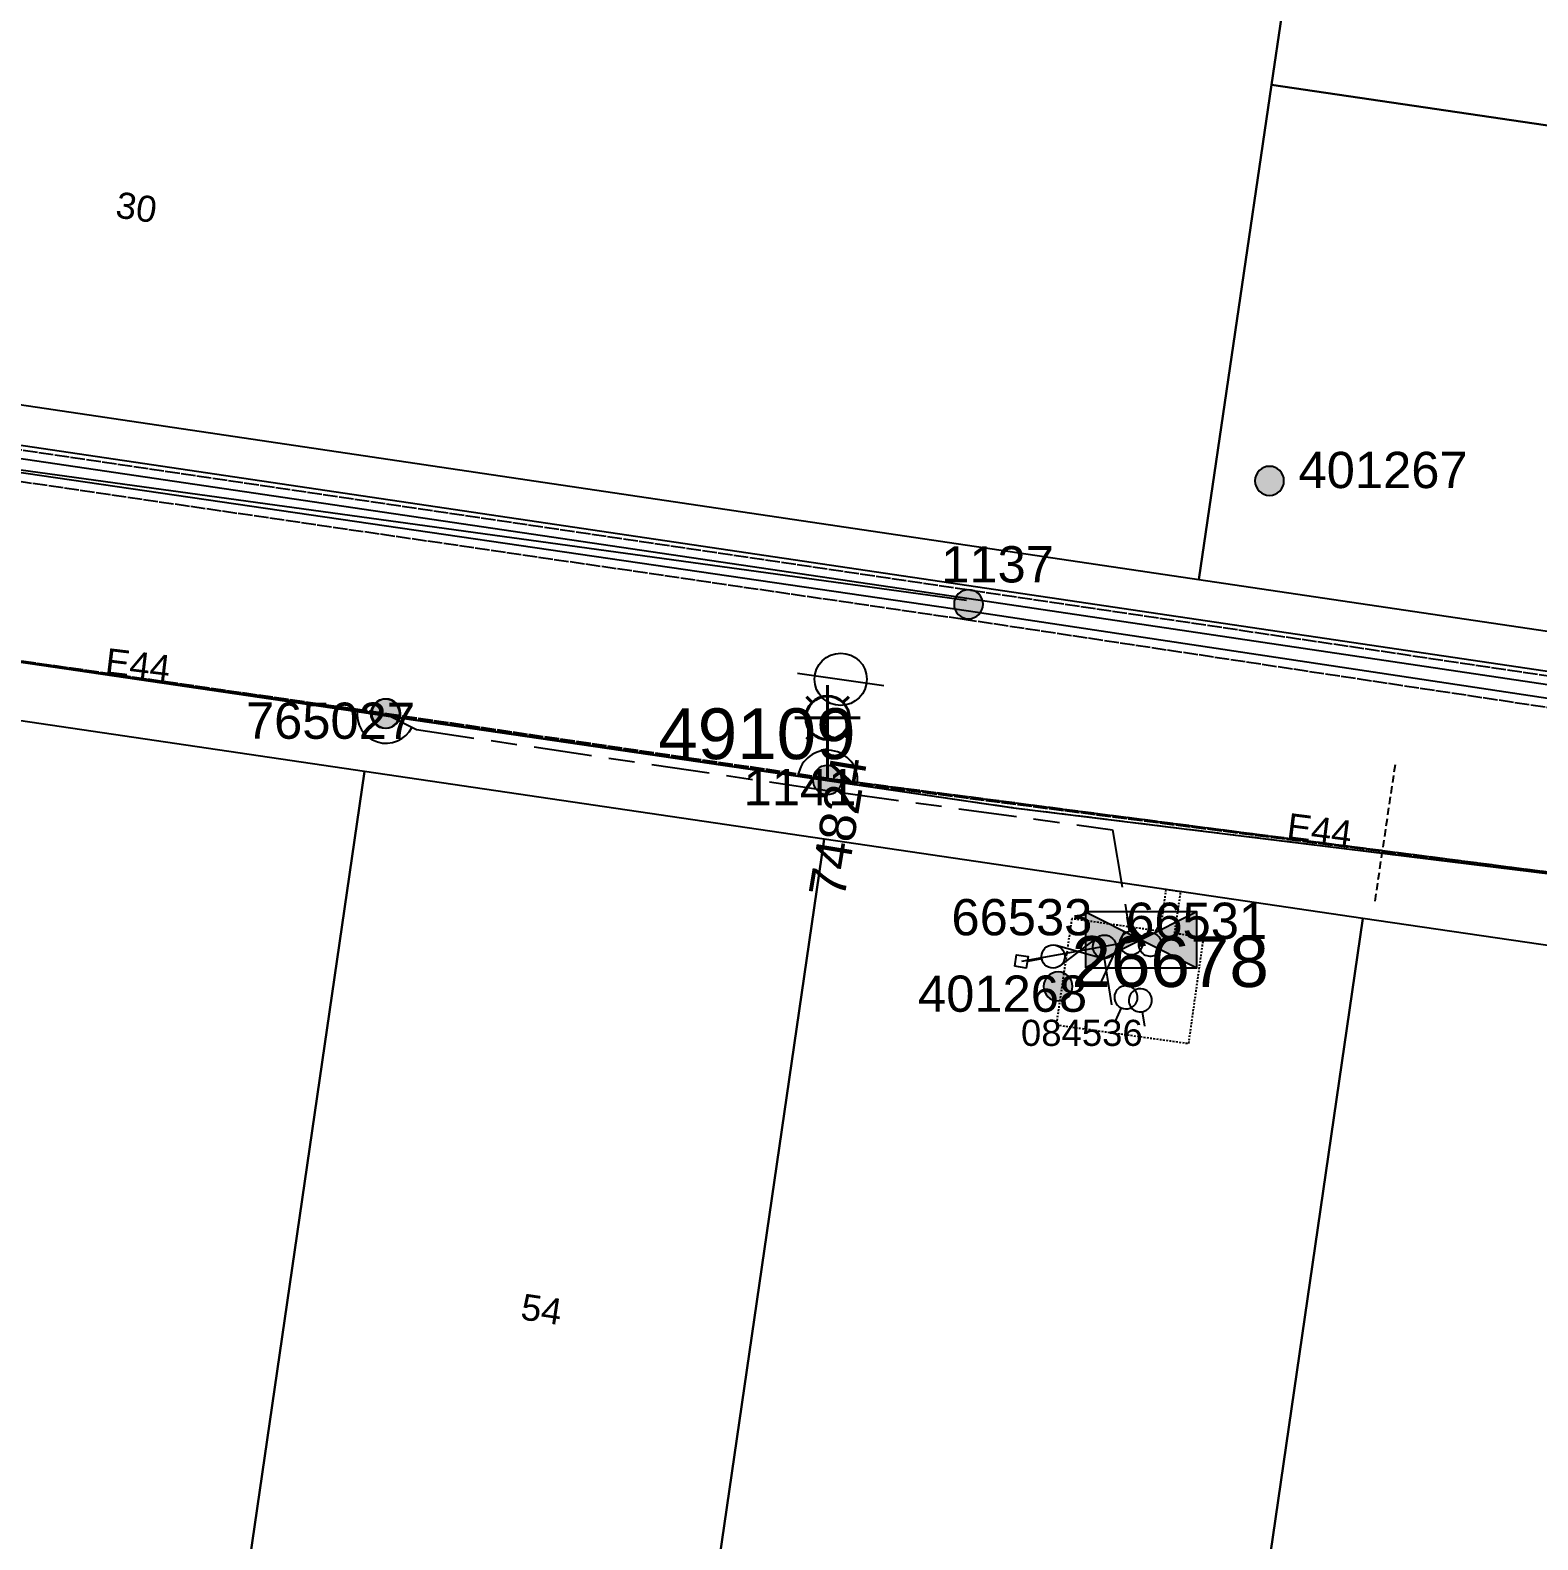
# Model space of a CAD drawing. Header units: metres. Extents: x 303290 to 305422, y 6242588 to 6244350.
# Drawn here: x 304768 to 304871.9, y 6242998 to 6243102 of the extents above; entities that cross this region are included whole.
import ezdxf
from ezdxf.enums import TextEntityAlignment as Align

# ---------------------------------------------------------------- set-up
doc = ezdxf.new("R2010")
doc.units = ezdxf.units.M
for name, pattern in [('Cable Exist OH', [1, 1, 0]), ('Cable Exist UG', [8.2, 4, -1.2, 1.8, -1.2]), ('DASHED', [0.75, 0.5, -0.25]), ('HIDDEN', [0.375, 0.25, -0.125]), ('HIDDEN2', [0.1875, 0.125, -0.0625])]:
    doc.linetypes.add(name, pattern=pattern)
doc.layers.get('0').update_dxf_attribs({"color": 6})
for name, color, linetype in [('Cadastre Land Parcels_SP_EXT', 9, 'Continuous'), ('Cadastre Other Property_SP_EXT', 9, 'HIDDEN'), ('Equip_HV_EXT', 7, 'Continuous'), ('Equip_LV_EXT', 7, 'Continuous'), ('Equip_SP_HV_EXT', 7, 'Continuous'), ('Equip_SP_SL_EXT', 7, 'Continuous'), ('Mains_HV_EXT', 7, 'Continuous'), ('Mains_LV_EXT', 7, 'Continuous'), ('Mains_SL_EXT', 7, 'Continuous'), ('Mains_TR_EXT', 7, 'Continuous'), ('OH_Details_SP_MISC', 7, 'Continuous'), ('Services_SP_EXT', 7, 'Continuous'), ('Sub_SP_EXT', 7, 'Continuous'), ('SupportsOH_SP_TR_HV_LV_SL_EXT', 7, 'Continuous'), ('UNKNOWN_FEATURES', 1, 'DASHED')]:
    doc.layers.add(name, color=color, linetype=linetype)
doc.styles.add('HVSW_LABEL', font='arial.ttf')
doc.styles.add('iecARIAL', font='arial.ttf', dxfattribs={"height": 2})
doc.styles.add('POLE_LABEL', font='arial.ttf')
doc.styles.get("Standard").update_dxf_attribs({"font": 'arial.ttf'})
doc.styles.add('SWITCH_LABEL', font='arial.ttf', dxfattribs={"height": 2.5})
doc.linetypes.add('Cable E OH', pattern='A,9.4,["E",Standard,S=1.7,R=0,X=0,Y=-1],0', length=9.4)
doc.linetypes.add('Cable P UG', pattern='A,6,-0.5,["P",Standard,S=1.7,R=0,X=0.5,Y=-1],-2.9', length=9.4)

# ---------------------------------------------------------------- blocks, each defined once
blk = doc.blocks.new('SUB_PADMOUNT_EXT')
for points in [[(0, 0), (-3.84, 1.92), (-3.84, -1.92)], [(0, 0), (3.84, 1.92), (3.84, -1.92)]]:
    blk.add_hatch(color=256).paths.add_polyline_path(points)
for p, q in [((3.84, 1.92), (-3.84, -1.92)), ((-3.84, 1.92), (3.84, -1.92))]:
    blk.add_line(p, q)
blk.add_lwpolyline([(-3.84, -1.92), (3.84, -1.92), (3.84, 1.92), (-3.84, 1.92)], close=True)
for tag, height, flags, p in [('ASSET_NUM', 3.5, 8, (2, 2)), ('STREET_CODE', 0.2, 9, (1.5, 0)), ('CONSTRUCTED_VOLTAGE', 0.2, 9, (1.5, -0.2)), ('OPERATING_VOLTAGE', 0.2, 9, (1.5, -0.6)), ('ORIENTATION', 0.2, 9, (1.5, -0.8)), ('OWNED_BY', 0.2, 9, (1.5, -1)), ('NO_PHASES', 0.2, 9, (1.5, -0.4)), ('OPERATED_BY', 0.2, 9, (1.5, -1.2)), ('SECONDARY_VOLTAGE', 0.2, 9, (1.5, -1.6)), ('STATE', 0.2, 9, (1.5, -1.8)), ('MAINTAINED_BY', 0.2, 9, (1.5, -1.4)), ('PARENT', 0.2, 9, (1.5, -2)), ('SUBSTATION_TYPE', 0.2, 9, (1.5, -2.2)), ('STREETNAME', 0.2, 9, (1.5, -3)), ('SUBURB', 0.2, 9, (1.5, -3.2)), ('USAGE', 0.2, 9, (1.5, -2.4)), ('LEGEND', 0.2, 9, (1.5, -2.6)), ('LOCATION', 0.2, 9, (1.5, -2.8)), ('Z', 0.2, 1, (1.5, -3.6)), ('NOTES', 0.2, 9, (1.5, -3.4))]:
    blk.add_attdef(tag, text='', height=height, dxfattribs=dict(flags=flags)).set_placement(p, align=Align.MIDDLE_LEFT)
blk = doc.blocks.new('SL_LANTERN_EXT')
at = {"lineweight": 40}
for p, q in [((0, 1.97), (0, 6.47)), ((-1.46, 5.68), (-1.06, 5.28)), ((1.46, 5.68), (1.06, 5.28)), ((-2.25, 4.22), (2.25, 4.22)), ((-1.46, 2.76), (-1.06, 3.16)), ((1.46, 2.76), (1.06, 3.16)), ((0, 0), (0, 2.72))]:
    blk.add_line(p, q, dxfattribs=at)
blk.add_circle((0, 4.22), 1.5, dxfattribs=at)
at = {"style": 'iecARIAL', "flags": 8}
blk.add_attdef('ASSET_NUM', (1.5, 1.5), '', height=2.5, dxfattribs=at)
for tag, p, height, flags in [('CONSTRUCTED_VOLTAGE', (0.98, -0.65), 0.2, 9), ('CONTROL_TYPE', (0.98, -0.85), 0.2, 9), ('LANTERN_PURPOSE', (0.98, -1.05), 0.2, 9), ('LNUMBER', (2.18, -3.25), 2.5, 8), ('OPERATING_VOLTAGE', (0.98, -1.65), 0.2, 9), ('ORIENTATION', (0.98, -1.85), 0.2, 9), ('OWNED_BY', (0.98, -2.05), 0.2, 9), ('STATE', (0.98, -2.25), 0.2, 9), ('LANTERN_TYPE', (0.98, -1.25), 0.2, 9), ('NO_PHASES', (0.98, -1.45), 0.2, 9), ('USAGE', (0.98, -2.45), 0.2, 9), ('CEXIST', (0.98, -2.65), 0.2, 9), ('CNEW', (0.98, -2.85), 0.2, 9), ('CNUMBER', (0.98, -3.05), 0.2, 9), ('CREMOVE', (0.98, -3.25), 0.2, 9), ('CREPLACE', (0.98, -3.45), 0.2, 9), ('LKINGHEIGHT', (0.98, -3.65), 0.2, 9), ('LBRACKET', (0.98, -3.85), 0.2, 9), ('LBRACKETVOCAB', (0.98, -4.05), 0.2, 9), ('LCATEGORY', (0.98, -4.25), 0.2, 9), ('LCHARGE1', (0.98, -4.45), 0.2, 9), ('LCHARGE1PERCENT', (0.98, -4.65), 0.2, 9), ('LCHARGE2', (0.98, -4.85), 0.2, 9), ('LCHARGE2PERCENT', (0.98, -5.05), 0.2, 9), ('LCHARGE3', (0.98, -5.25), 0.2, 9), ('LCHARGE3PERCENT', (0.98, -5.45), 0.2, 9), ('LEXIST', (0.98, -5.65), 0.2, 9), ('LLAMP', (0.98, -5.85), 0.2, 9), ('LLAMPVOCAB', (0.98, -6.05), 0.2, 9), ('LMAST', (0.98, -6.25), 0.2, 9), ('LMASTVOCAB', (0.98, -6.45), 0.2, 9), ('LNEW', (0.98, -6.65), 0.2, 9), ('LANTNUMBER', (0.98, -6.85), 0.2, 9), ('LOUTREACH', (0.98, -7.25), 0.2, 9), ('LOUTREACHVOCAB', (0.98, -7.45), 0.2, 9), ('LRATECODE', (0.98, -7.65), 0.2, 9), ('LREMOVE', (0.98, -7.85), 0.2, 9), ('LREPLACE', (0.98, -8.05), 0.2, 9), ('LTYPE', (0.98, -8.25), 0.2, 9), ('LTYPEVOCAB', (0.98, -8.45), 0.2, 9), ('STREETNAME', (0.98, -9.25), 0.2, 9), ('SUBURB', (0.98, -9.45), 0.2, 1), ('LEGEND', (0.98, -8.65), 0.2, 9), ('LOCATION', (0.98, -8.85), 0.2, 9), ('NOTES', (0.98, -9.05), 0.2, 9)]:
    blk.add_attdef(tag, p, '', height=height, dxfattribs=dict(flags=flags))
blk = doc.blocks.new('CCP_EXT')
at = {"flags": 9}
for tag, p in [('STATE', (0, -1.8)), ('USAGE', (0, -1.2)), ('LEGEND', (0, -1.4)), ('LIFE_SUPPORT', (0, -1.6)), ('NOTES', (0, -2))]:
    blk.add_attdef(tag, text='', height=0.2, dxfattribs=at).set_placement(p, align=Align.MIDDLE_LEFT)
blk.add_wipeout([(0, 0.57), (0.57, 0), (0, -0.57), (-0.57, 0)])
blk.add_lwpolyline([(-0.57, 0), (0, 0.57), (0.57, 0), (0, -0.57), (-0.57, 0)])
at = {"flags": 1}
blk.add_attdef('Z', (0, 0), '', height=0.2, dxfattribs=at)
at = {"flags": 9}
for tag, p in [('CCP_TYPE', (0, 0)), ('CONSTRUCTED_VOLTAGE', (0, -0.2)), ('OPERATING_VOLTAGE', (0, -0.6)), ('ORIENTATION', (0, -0.8)), ('OWNED_BY', (0, -1)), ('NO_PHASES', (0, -0.4))]:
    blk.add_attdef(tag, text='', height=0.2, dxfattribs=at).set_placement(p, align=Align.MIDDLE_LEFT)
blk = doc.blocks.new('POLE_EXT')
blk.add_hatch(color=256).paths.add_polyline_path([(-1, 0, 1), (1, 0, 1)])
blk.add_lwpolyline([(-1, 0, 1), (1, 0, 1)], format="xyb", close=True)
for tag, height, flags, p in [('pNumber', 2.5, 8, (-17.84, 2.07)), ('OWNED_BY', 0.2, 9, (1.35, -0.4)), ('SPECIAL_USE', 0.2, 9, (1.35, -0.8)), ('STATE', 0.2, 9, (1.35, -1)), ('PARENT', 0.2, 9, (1.35, -0.6)), ('cLV', 0.2, 9, (1.35, -1.4)), ('hDepth', 0.2, 9, (1.35, -1.6)), ('hDia', 0.2, 9, (1.35, -1.8)), ('cHV', 0.2, 9, (1.35, -2)), ('USAGE', 0.2, 9, (1.35, -1.2)), ('LBRACKET', 0.2, 9, (1.35, -2.2)), ('LExisting', 0.2, 9, (1.35, -2.4)), ('LANTNUMBER', 0.2, 9, (1.35, -2.6)), ('LOther', 0.2, 9, (1.35, -2.8)), ('LRemove', 0.2, 9, (1.35, -3)), ('LEGEND', 0.2, 9, (1.35, -3.2)), ('cLinedev', 0.2, 9, (1.35, -3.4)), ('pExisting', 0.2, 9, (1.35, -3.8)), ('LOCATION', 0.2, 9, (1.35, -3.6)), ('PFNUMBER', 0.2, 9, (1.35, -4)), ('NEWPFNUMBER', 0.2, 9, (1.35, -4.2)), ('pFooting', 0.2, 9, (1.35, -4.4)), ('pNew', 0.2, 9, (1.35, -4.6)), ('pRelocate', 0.2, 9, (1.35, -5)), ('pRemove', 0.2, 9, (1.35, -5.2)), ('pReplace', 0.2, 9, (1.35, -5.4)), ('pStay', 0.2, 9, (1.35, -5.6)), ('pType', 0.2, 9, (1.35, -5.8)), ('cspan', 0.2, 9, (1.35, -6)), ('STREETNAME', 0.2, 9, (1.35, -6.2)), ('SUBURB', 0.2, 9, (1.35, -6.4)), ('OPERATED_BY', 0.2, 9, (1.36, -7.01)), ('NOTES', 0.2, 9, (1.35, -6.6)), ('MAINTAINED_BY', 0.2, 9, (1.36, -6.81))]:
    blk.add_attdef(tag, text='', height=height, dxfattribs=dict(flags=flags)).set_placement(p, align=Align.MIDDLE_LEFT)
at = {"style": 'POLE_LABEL'}
for tag, height, flags, p in [('ASSET_NUM', 2.5, 8, (2, 2)), ('STRUCTURE_PLANT_NUMBER', 0.2, 9, (1.35, 0.03)), ('STREET_CODE', 0.2, 9, (1.35, -0.2))]:
    blk.add_attdef(tag, text='', height=height, dxfattribs=dict(at, flags=flags)).set_placement(p, align=Align.MIDDLE_LEFT)
at = {"flags": 1}
blk.add_attdef('Z', (1.35, -7.33), '', height=0.2, dxfattribs=at)
blk = doc.blocks.new('LV_UG_DFUSE_CLOSED_EXT')
for points in [[(1, 0), (0, 0)], [(5.04, 0.73), (2.16, -0.72)], [(5.05, -0.71), (2.16, 0.72)], [(6.2, 0.01), (7.2, 0.01)]]:
    blk.add_lwpolyline(points)
for centre in [(1.8, 0), (5.4, 0.01)]:
    blk.add_circle(centre, 0.8)
at = {"flags": 9}
for tag, p in [('ACTUAL_STATUS', (0, 0)), ('CONSTRUCTED_VOLTAGE', (0, -0.2)), ('OPERATING_VOLTAGE', (0, -0.6)), ('ORIENTATION', (0, -0.8)), ('STATE', (0, -1)), ('NO_PHASES', (0, -0.4)), ('SWITCH_TYPE', (0, -1.2)), ('USAGE', (0, -1.4)), ('NOTES', (0, -1.6))]:
    blk.add_attdef(tag, text='', height=0.2, dxfattribs=at).set_placement(p, align=Align.MIDDLE_LEFT)
at = {"flags": 1}
blk.add_attdef('Z', (0, 0), '', height=0.2, dxfattribs=at)
blk = doc.blocks.new('HV_ABS_CLOSED_EXT')
blk.add_line((-3, 6.87), (3, 6.87))
blk.add_circle((0, 6.87), 1.8)
at = {"style": 'HVSW_LABEL'}
for tag, height, flags, p in [('ASSET_NUM', 3.5, 8, (2, 2)), ('STREET_CODE', 0.2, 9, (0, -0.2))]:
    blk.add_attdef(tag, text='', height=height, dxfattribs=dict(at, flags=flags)).set_placement(p, align=Align.MIDDLE_LEFT)
at = {"flags": 1}
blk.add_attdef('Z', (0, 0), '', height=0.2, dxfattribs=at)
at = {"flags": 9}
for tag, p in [('ACTUAL_STATUS', (0, -0.4)), ('CONSTRUCTED_VOLTAGE', (0, -0.6)), ('OPERATING_VOLTAGE', (0, -1)), ('NO_PHASES', (0, -0.8)), ('ORIENTATION', (0, -1.2)), ('OWNED_BY', (0, -1.4)), ('STATE', (0, -1.6)), ('SWITCH_TYPE', (0, -1.8)), ('USAGE', (0, -2)), ('STREETNAME', (0, -2.6)), ('SUBURB', (0, -2.8)), ('LEGEND', (0, -2.2)), ('LOCATION', (0, -2.4)), ('NOTES', (0, -3))]:
    blk.add_attdef(tag, text='', height=0.2, dxfattribs=at).set_placement(p, align=Align.MIDDLE_LEFT)
blk = doc.blocks.new('SWG_HOLEC_SU_EXT')
blk.add_line((1.8, -2), (5.8, -2))
for points in [[(1, 0), (0, 0)], [(6.6, 0), (7.6, 0)]]:
    blk.add_lwpolyline(points)
for points in [[(1.8, -0.8, 1), (1.8, 0.8, 1)], [(5.8, -0.8, 1), (5.8, 0.8, 1)]]:
    blk.add_lwpolyline(points, format="xyb", close=True)
at = {"style": 'SWITCH_LABEL', "flags": 8}
blk.add_attdef('ASSET_NUM', text='', height=2.5, rotation=179.9544, dxfattribs=at).set_placement((-2.4, 0), align=Align.MIDDLE_LEFT)
at = {"flags": 1}
blk.add_attdef('Z', (0, 0), '', height=0.2, dxfattribs=at)
at = {"flags": 9}
for tag, p in [('ACTUAL_STATUS', (0, -0.4)), ('CONSTRUCTED_VOLTAGE', (0, -0.6)), ('OPERATING_VOLTAGE', (0, -1)), ('NO_PHASES', (0, -0.8)), ('ORIENTATION', (0, -1.2)), ('OWNED_BY', (0, -1.4)), ('STATE', (0, -1.8)), ('SWITCH_TYPE', (0, -2)), ('PARENT', (0, -1.6)), ('STREETNAME', (0, -2.6)), ('SUBURB', (0, -2.8)), ('USAGE', (0, -2.2)), ('LOCATION', (0, -2.4)), ('NOTES', (0, -3))]:
    blk.add_attdef(tag, text='', height=0.2, dxfattribs=at).set_placement(p, align=Align.MIDDLE_LEFT)
at = {"style": 'SWITCH_LABEL', "flags": 9}
blk.add_attdef('STREET_CODE', text='', height=0.2, dxfattribs=at).set_placement((0, -0.2), align=Align.MIDDLE_LEFT)

msp = doc.modelspace()

# ---------------------------------------------------------------- linework, layer by layer
at = {"layer": 'Cadastre Land Parcels_SP_EXT', "linetype": 'Continuous'}
for points in [[(304853.54, 6243098.22), (304858.52, 6243132), (304863.5, 6243165.77), (304868.48, 6243199.54), (304869.83, 6243208.74), (304771.12, 6243223.34), (304773.27, 6243237.88), (304712.85, 6243246.82), (304690.67, 6243096.82), (304690.99, 6243094.05), (304691.21, 6243092.11), (304694.03, 6243088.31), (304698.38, 6243086.43), (304848.52, 6243064.15), (304853.54, 6243098.22)], [(304917.33, 6243123.33), (304858.52, 6243132), (304853.54, 6243098.22), (304912.35, 6243089.56), (304917.33, 6243123.33)], [(304902.97, 6243057.31), (304906.77, 6243060.13), (304908.65, 6243064.47), (304912.35, 6243089.56), (304853.54, 6243098.22), (304848.52, 6243064.15), (304898.27, 6243056.77), (304902.97, 6243057.31)], [(304791.04, 6243050.91), (304741.95, 6243058.15), (304731.63, 6242987.32), (304780.74, 6242980.11), (304791.04, 6243050.91)], [(304812.41, 6242975.46), (304822.72, 6243046.25), (304791.04, 6243050.91), (304780.74, 6242980.11), (304812.41, 6242975.46)], [(304859.82, 6243040.78), (304822.72, 6243046.25), (304812.41, 6242975.46), (304807.05, 6242938.65), (304802.35, 6242906.36), (304839.47, 6242900.95), (304845.08, 6242939.45), (304859.82, 6243040.78)], [(304893.62, 6243035.86), (304859.82, 6243040.78), (304845.08, 6242939.45), (304839.47, 6242900.95), (304876.6, 6242895.54), (304883.11, 6242940.25), (304896.95, 6243035.3), (304893.62, 6243035.86)]]:
    msp.add_lwpolyline(points, close=True, dxfattribs=at)
at = {"layer": 'Cadastre Other Property_SP_EXT', "linetype": 'HIDDEN2'}
msp.add_lwpolyline([(304846.25, 6243042.78), (304845.86, 6243039.91), (304839.77, 6243040.77), (304838.7, 6243033.46), (304847.83, 6243032.18), (304848.85, 6243039.44), (304846.86, 6243039.77), (304847.28, 6243042.62), (304846.25, 6243042.78)], close=True, dxfattribs=at)
at = {"layer": 'Mains_HV_EXT', "linetype": 'Cable Exist OH'}
for points in [[(304747.81, 6243061.37), (304792.58, 6243054.92)], [(304792.58, 6243054.92), (304822.86, 6243050.48)], [(304822.86, 6243050.46), (304887.28, 6243042.08)]]:
    msp.add_lwpolyline(points, dxfattribs=at)
at = {"layer": 'Mains_HV_EXT', "linetype": 'Continuous'}
msp.add_lwpolyline([(304790.55, 6243055.14, 0.847662), (304794.32, 6243053.96)], format="xyb", dxfattribs=at)
at = {"layer": 'Mains_HV_EXT', "linetype": 'Cable Exist UG'}
msp.add_lwpolyline([(304792.54, 6243054.86), (304794.62, 6243053.81), (304794.62, 6243053.81), (304823.87, 6243049.47), (304842.57, 6243046.9), (304843.59, 6243040.88), (304844.55, 6243039.32)], dxfattribs=at)
at = {"layer": 'Mains_LV_EXT', "linetype": 'Cable Exist OH'}
for points in [[(304747.81, 6243061.33), (304792.56, 6243054.9)], [(304792.56, 6243054.9), (304822.93, 6243050.33)], [(304822.93, 6243050.33), (304885.69, 6243042.25)]]:
    msp.add_lwpolyline(points, dxfattribs=at)
at = {"layer": 'Mains_LV_EXT', "linetype": 'Continuous'}
msp.add_lwpolyline([(304825.01, 6243050.13, 0.960366), (304820.92, 6243050.67)], format="xyb", dxfattribs=at)
at = {"layer": 'Mains_SL_EXT', "linetype": 'Cable Exist OH'}
for points in [[(304792.56, 6243054.83), (304747.81, 6243061.33)], [(304822.95, 6243050.39), (304792.56, 6243054.83)]]:
    msp.add_lwpolyline(points, dxfattribs=at)
at = {"layer": 'OH_Details_SP_MISC', "color": 7, "linetype": 'Continuous', "flags": 128}
for points in [[(304502.79, 6243112.22), (304587.02, 6243099.92), (304667.35, 6243088.79), (304762.02, 6243072.44), (304832.51, 6243062.73)], [(304668.93, 6243072.41), (304715.94, 6243065.45), (304747.71, 6243061.44), (304792.83, 6243054.7), (304822.8, 6243050.31)]]:
    msp.add_lwpolyline(points, dxfattribs=at)
at = {"layer": 'UNKNOWN_FEATURES'}
msp.add_lwpolyline([(304860.67, 6243041.99), (304862.08, 6243051.49)], dxfattribs=at)

# ---------------------------------------------------------------- block references
at = {"layer": 'Equip_HV_EXT'}
ref = msp.add_blockref('SWG_HOLEC_SU_EXT', (304845.92, 6243040.63), dxfattribs=dict(at, rotation=245.3977598226172))
ref.add_attrib('ASSET_NUM', '66531', dxfattribs={"layer": '0', "height": 2.5, "style": 'SWITCH_LABEL'}).set_placement((304843.52, 6243041.88), align=Align.TOP_LEFT)
at = {"layer": 'Equip_SP_HV_EXT'}
ref = msp.add_blockref('HV_ABS_CLOSED_EXT', (304822.88, 6243050.47), dxfattribs=dict(at, rotation=351.8698973817213))
ref.add_attrib('ASSET_NUM', '49109', dxfattribs={"layer": '0', "height": 3.5, "rotation": 0.02, "style": 'HVSW_LABEL'}).set_placement((304824.88, 6243050.72), align=Align.BOTTOM_RIGHT)
at = {"layer": 'Equip_SP_SL_EXT'}
ref = msp.add_blockref('SL_LANTERN_EXT', (304822.95, 6243050.39), dxfattribs=at)
ref.add_attrib('ASSET_NUM', '74824', dxfattribs={"layer": '0', "height": 2.5, "rotation": 80.5957, "style": 'iecARIAL'}).set_placement((304824.45, 6243051.89), align=Align.MIDDLE_RIGHT)
at = {"layer": 'Sub_SP_EXT'}
ref = msp.add_blockref('SUB_PADMOUNT_EXT', (304844.55, 6243039.32), dxfattribs=at)
ref.add_attrib('ASSET_NUM', '26678', dxfattribs={"layer": '0', "height": 3.5}).set_placement((304846.55, 6243039.57), align=Align.TOP_CENTER)
at = {"layer": 'SupportsOH_SP_TR_HV_LV_SL_EXT'}
ref = msp.add_blockref('POLE_EXT', (304853.39, 6243070.94), dxfattribs=at)
ref.add_attrib('ASSET_NUM', '401267', dxfattribs={"layer": '0', "height": 2.5, "style": 'POLE_LABEL'}).set_placement((304855.39, 6243071.69), align=Align.MIDDLE_LEFT)
ref = msp.add_blockref('POLE_EXT', (304832.66, 6243062.44), dxfattribs=at)
ref.add_attrib('ASSET_NUM', '1137', dxfattribs={"layer": '0', "height": 2.5, "rotation": 0.0351, "style": 'POLE_LABEL'}).set_placement((304834.66, 6243063.19), align=Align.BOTTOM_CENTER)
ref = msp.add_blockref('POLE_EXT', (304792.53, 6243054.91), dxfattribs=at)
ref.add_attrib('ASSET_NUM', '765027', dxfattribs={"layer": '0', "height": 2.5, "rotation": 359.9351, "style": 'POLE_LABEL'}).set_placement((304794.53, 6243055.66), align=Align.TOP_RIGHT)
msp.add_blockref('POLE_EXT', (304792.47, 6243054.9), dxfattribs=at)
ref = msp.add_blockref('POLE_EXT', (304822.93, 6243050.33), dxfattribs=at)
ref.add_attrib('ASSET_NUM', '1141', dxfattribs={"layer": '0', "height": 2.5, "rotation": 0.0168, "style": 'POLE_LABEL'}).set_placement((304824.93, 6243051.08), align=Align.TOP_RIGHT)

# ---------------------------------------------------------------- texts
at = {"layer": 'Cadastre Land Parcels_SP_EXT'}
for s, rotation, p in [('30', 351.6945, (304773.82, 6243089.1)), ('54', 351.56, (304801.73, 6243013.18))]:
    msp.add_text(s, height=1.8, rotation=rotation, dxfattribs=at).set_placement(p)
at = {"layer": 'Cadastre Other Property_SP_EXT'}
msp.add_text('084536', height=1.8, dxfattribs=at).set_placement((304836.27, 6243032.01))
at = {"layer": 'Mains_LV_EXT'}
for rotation, p in [(353.1252, (304773.11, 6243057.64)), (352.6949, (304854.51, 6243046.28))]:
    msp.add_text('E44', height=1.8, rotation=rotation, dxfattribs=at).set_placement(p)

# ---------------------------------------------------------------- next in the draw order: block references
at = {"layer": 'Services_SP_EXT', "rotation": 36.00000006831309}
msp.add_blockref('CCP_EXT', (304836.3, 6243037.83), dxfattribs=at)

# ---------------------------------------------------------------- next in the draw order: linework, layer by layer
at = {"layer": 'Mains_HV_EXT', "linetype": 'Cable P UG'}
for points in [[(303316.16, 6243314.49), (303386.86, 6243281.61), (303794.29, 6243219.6), (304221.32, 6243156.24), (304272.28, 6243147.01), (304350.82, 6243135.67), (304587.21, 6243101.43), (304667.41, 6243090.1), (304762.14, 6243074.17), (304886.51, 6243055.75), (304981.35, 6243043.75), (305056.06, 6243033.77), (305128.95, 6243023.27), (305191.75, 6243014.33), (305205.33, 6243078.02), (305286.78, 6243407.49)], [(304205.67, 6243143.19), (304269.88, 6243133.67), (304347.17, 6243120.67), (304428.09, 6243108.73), (304515.94, 6243095.7), (304597.01, 6243083.67), (304668.87, 6243073.01), (304747.81, 6243061.33), (304835.76, 6243048.42), (304887.28, 6243042.08), (304981.49, 6243026.95), (305064.16, 6243017.18), (305151.89, 6243004.93), (305219.08, 6242995.61), (305307.22, 6242983.4), (305395.58, 6242971.21), (305421.27, 6243010.88)]]:
    msp.add_lwpolyline(points, dxfattribs=at)
at = {"layer": 'Mains_HV_EXT', "linetype": 'Cable E OH'}
for points in [[(303316.16, 6243314.49), (303386.86, 6243281.61), (303794.29, 6243219.6), (304221.32, 6243156.24), (304272.1, 6243146.16), (304350.69, 6243134.78), (304430.74, 6243123.01), (304502.83, 6243112.74), (304587.08, 6243100.54), (304667.27, 6243089.21), (304762, 6243073.28), (304832.7, 6243062.83), (304886.38, 6243054.86), (304981.22, 6243042.86), (305055.93, 6243032.88), (305128.83, 6243022.38), (305192.37, 6243013.4), (305205.33, 6243078.02), (305286.78, 6243407.49)], [(305193.04, 6243012.66), (305128.53, 6243021.43), (305055.85, 6243032.05), (304981.04, 6243041.78), (304886, 6243053.91), (304832.65, 6243061.97), (304761.76, 6243072.32), (304667.21, 6243088.16), (304587.02, 6243099.51), (304502.69, 6243111.78), (304430.58, 6243122.26), (304350.66, 6243133.86), (304271.8, 6243145.34), (304221.36, 6243152.69), (304165.89, 6243160.78), (304086.42, 6243172.72), (304013.1, 6243183.73), (303852.81, 6243207.82), (303693.3, 6243231.79), (303530.31, 6243256.28), (303386.48, 6243277.89)], [(304205.67, 6243143.19), (304269.88, 6243133.67), (304353.87, 6243121.21), (304428.09, 6243108.73), (304515.94, 6243095.7), (304597.01, 6243083.67), (304668.87, 6243073.01), (304760.48, 6243059.51), (304835.76, 6243048.42), (304887.28, 6243042.08), (304981.49, 6243026.95), (305064.16, 6243017.18), (305151.89, 6243004.93), (305219.08, 6242995.61), (305307.22, 6242983.4), (305395.58, 6242971.21), (305421.78, 6243010.66)]]:
    msp.add_lwpolyline(points, dxfattribs=at)
at = {"layer": 'Mains_SL_EXT', "linetype": 'Cable Exist OH'}
msp.add_lwpolyline([(304919.11, 6243036.14), (304887.28, 6243042.08), (304822.95, 6243050.39)], dxfattribs=at)
at = {"layer": 'Mains_TR_EXT', "linetype": 'Cable Exist OH'}
for points in [[(303316.07, 6243314.53), (303386.86, 6243281.61), (303794.29, 6243219.6), (304087.32, 6243176.12), (304166.7, 6243162.26), (304221.34, 6243154.21), (304272.06, 6243146.71), (304350.77, 6243135.37), (304430.83, 6243123.61), (304502.91, 6243113.33), (304587.17, 6243101.14), (304667.36, 6243089.8), (304762.09, 6243073.87), (304832.79, 6243063.42), (304886.47, 6243055.45), (304981.3, 6243043.43), (305056.19, 6243032.78), (305129.62, 6243021.72), (305192.72, 6243013.23), (305209.43, 6243086.55), (305286.75, 6243407.28)], [(303386.19, 6243275.54), (303532.05, 6243253.18), (303793.53, 6243215.81), (303853.87, 6243206.97), (303905.45, 6243199.23), (304013.47, 6243183.21), (304086.32, 6243172.26), (304166.35, 6243160.38), (304220.85, 6243152.1), (304271.71, 6243144.75), (304350.58, 6243133.26), (304430.27, 6243121.7), (304502.38, 6243111.22), (304586.73, 6243098.94), (304666.82, 6243087.62), (304761.67, 6243071.73), (304832.23, 6243061.43), (304885.92, 6243053.32), (304980.95, 6243041.16), (305055.6, 6243030.8), (305129.09, 6243019.64), (305193.34, 6243011.33), (305194.35, 6243012.27)], [(304011.43, 6243170.47), (304090.77, 6243158.47), (304162.77, 6243147.75), (304205.67, 6243143.19), (304269.88, 6243133.67), (304347.17, 6243120.67), (304428.08, 6243108.73), (304515.94, 6243095.7), (304597.01, 6243083.67), (304668.87, 6243073.01), (304760.48, 6243059.51), (304835.76, 6243048.42), (304887.28, 6243042.08), (304981.48, 6243026.91), (305063.57, 6243016.85), (305151.36, 6243004.72), (305218.64, 6242995.96), (305306.89, 6242983.93), (305395.79, 6242971.48)]]:
    msp.add_lwpolyline(points, dxfattribs=at)
at = {"layer": 'Services_SP_EXT'}
msp.add_lwpolyline([(304844.55, 6243039.32), (304836.3, 6243037.83)], dxfattribs=at)

# ---------------------------------------------------------------- next in the draw order: block references
at = {"layer": 'Equip_HV_EXT'}
ref = msp.add_blockref('SWG_HOLEC_SU_EXT', (304843.59, 6243040.88), dxfattribs=dict(at, rotation=278.9497742086869))
ref.add_attrib('ASSET_NUM', '66533', dxfattribs={"layer": '0', "height": 2.5, "style": 'SWITCH_LABEL'}).set_placement((304841.19, 6243042.13), align=Align.TOP_RIGHT)
at = {"layer": 'Equip_LV_EXT', "rotation": 190.6981509014489}
msp.add_blockref('LV_UG_DFUSE_CLOSED_EXT', (304843.79, 6243039.18), dxfattribs=at)
at = {"layer": 'SupportsOH_SP_TR_HV_LV_SL_EXT'}
ref = msp.add_blockref('POLE_EXT', (304838.83, 6243036.11), dxfattribs=at)
ref.add_attrib('ASSET_NUM', '401268', dxfattribs={"layer": '0', "height": 2.5, "style": 'POLE_LABEL'}).set_placement((304840.83, 6243036.86), align=Align.TOP_RIGHT)

doc.saveas('drawing.dxf')
